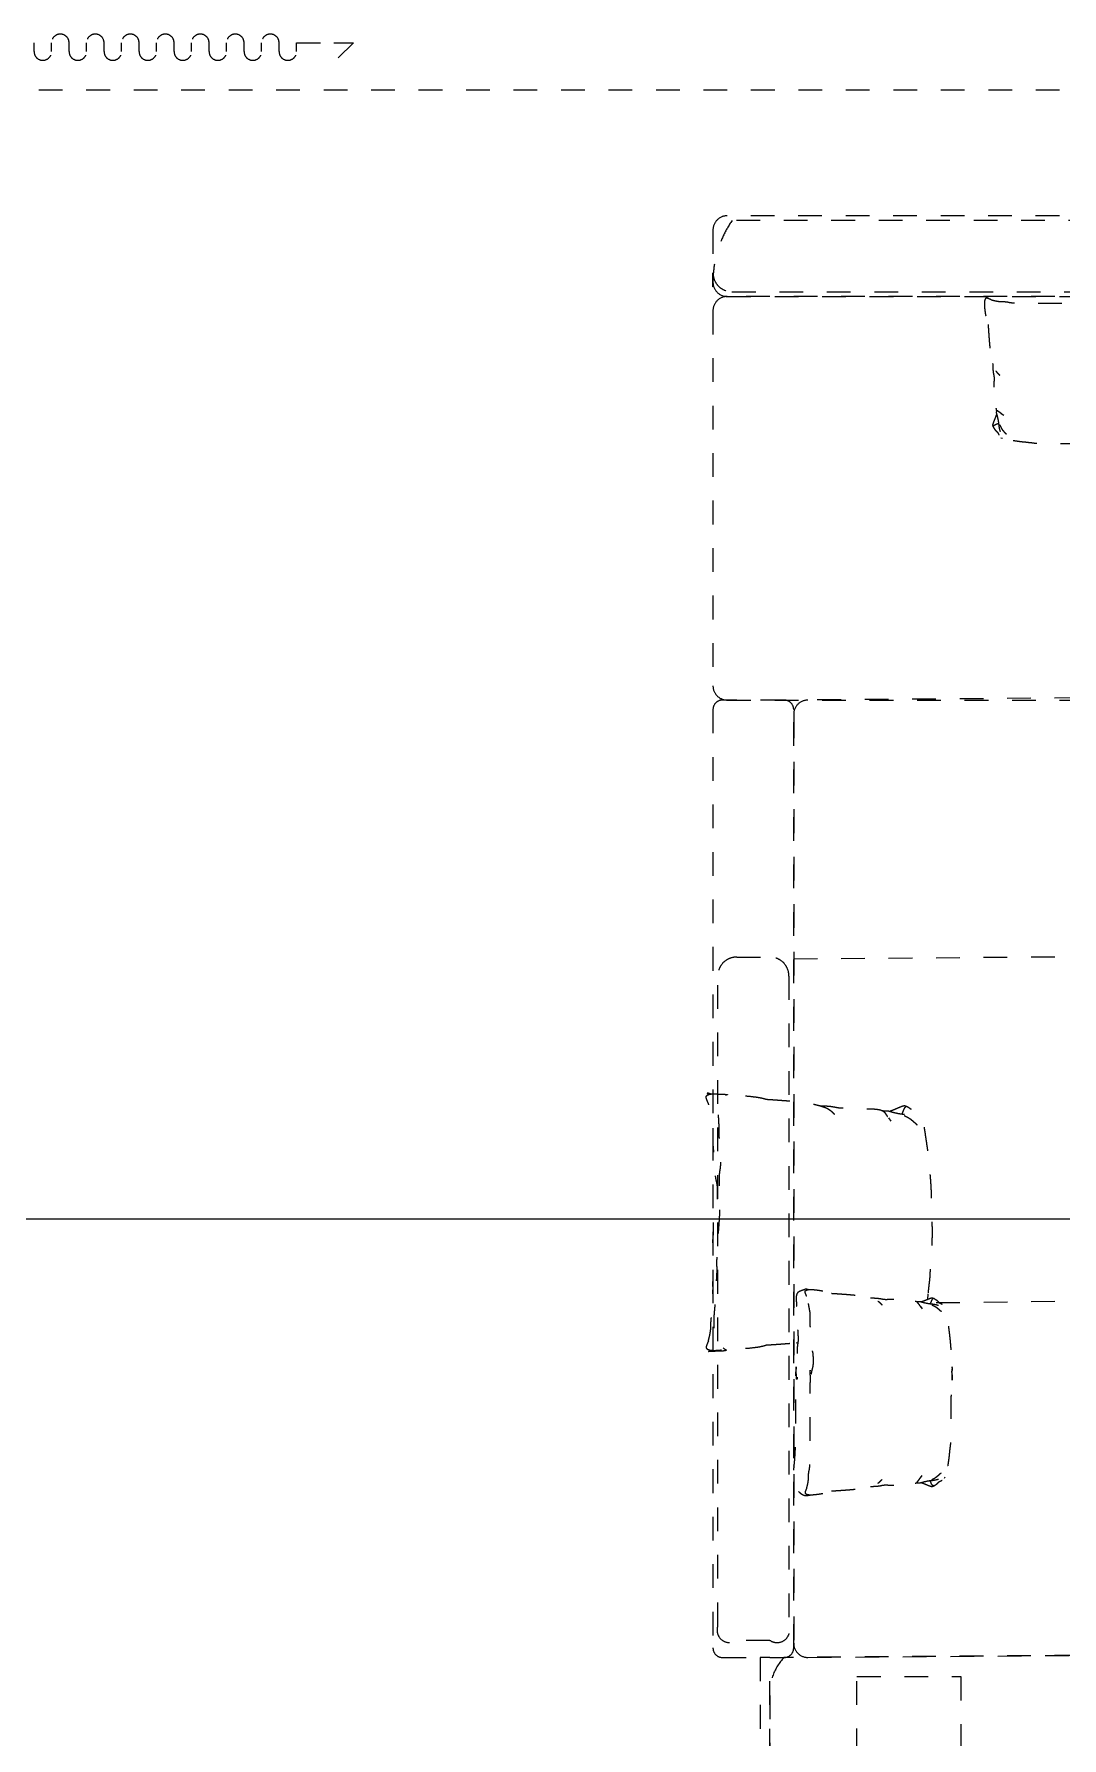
# Model space of a CAD drawing. Header units: millimetres. Extents: x 2160 to 29548, y 1196 to 18324.
# Drawn here: x 13954 to 16119, y 9210 to 12798 of the extents above; entities that cross this region are included whole.
import ezdxf

# ---------------------------------------------------------------- set-up
doc = ezdxf.new("R2010")
doc.units = ezdxf.units.MM
doc.linetypes.add('JZ-I-活动家具', pattern=[100, 50, -50])
for name, color, linetype, lineweight, true_color in [('A-DETL-GENF-5', 9, 'Continuous', 5, 0x808080), ('A-DETL-GENF-6', 9, 'JZ-I-活动家具', 5, 0x808080), ('G-ANNO-TEXT-1', 7, 'Continuous', 5, 0x008000)]:
    doc.layers.add(name, color=color, linetype=linetype, lineweight=lineweight, true_color=true_color)

# ---------------------------------------------------------------- blocks, each defined once
blk = doc.blocks.new('JZ-I-客厅家具组合2D - JZ-I-客厅家具组合2D-14184240-02平面布置及立面索引')
at = {"layer": 'A-DETL-GENF-6'}
for p, q in [((1029.6, 1715.8), (30, 1715.8)), ((999.2, 1705.8), (40, 1705.8)), ((0, 1685.8), (0, 1575.8)), ((0, 1565.8), (0, 1595.8)), ((30, 1545.8), (1029.6, 1545.8)), ((1620, 1545.8), (30, 1545.8)), ((40, 1555.8), (999.2, 1555.8)), ((0, 1515.8), (0, 725.8)), ((607.3, 1299.6), (612.3, 1296.1)), ((606.6, 1248.4), (609.7, 1247.1)), ((150, 695.8), (20, 695.8)), ((30, 695.8), (1620, 695.8)), ((869.7, 701.1), (200, 695.8)), ((0, 675.8), (0, -1300.6)), ((170, -1300.6), (170, 675.8)), ((170, 665.8), (170, -1290.6)), ((50, 154.5), (120, 154.5)), ((170, 151.1), (899.7, 156.4)), ((10, -1254.5), (10, 114.5)), ((160, 114.5), (160, -1254.5)), ((-5.2, -133.4), (-9.6, -132.4)), ((369.4, -184.1), (374.3, -191.2)), ((200.7, -545.5), (197.5, -544.8)), ((452.8, -554.8), (451.6, -566.3)), ((470.2, -573.3), (899.7, -568)), ((436.8, -581.4), (440.3, -586.3)), ((175, -657.7), (178.9, -657.3)), ((436.8, -942.1), (440.3, -937.1)), ((488, -942.8), (489.2, -939.8)), ((120, -1284.5), (50, -1284.5)), ((20, -1320.6), (149.6, -1320.6)), ((99.6, -1320.6), (99.6, -1720.6)), ((119.6, -1320.6), (99.6, -1320.6)), ((119.6, -1720.6), (119.6, -1320.6)), ((869.5, -1315.4), (149.6, -1320.6)), ((200, -1320.6), (869.4, -1315.4)), ((303.3, -1620.4), (303.3, -1360.9)), ((303.3, -1360.9), (522.3, -1360.9)), ((522.3, -1360.9), (522.3, -1620.4)), ((119.6, -1400.6), (119.6, -1690.6))]:
    blk.add_line(p, q, dxfattribs=at)
for centre, radius, start, end in [((231.9, 1575.3), 232, 145.7704, 182.3388), ((30, 1685.8), 30, 90, 180), ((40, 1595.8), 40, 180, 270), ((30, 1575.8), 30, 180, 270), ((30, 1515.8), 30, 90, 180), ((30, 725.8), 30, 180, 270), ((20, 675.8), 20, 90, 180), ((150, 675.8), 20, 360, 90), ((200, 665.8), 30, 90, 180), ((50, 114.5), 40, 90, 180), ((120, 114.5), 40, 360, 90), ((35, -1262.8), 26.4, 161.5932, 304.6627), ((135, -1262.8), 26.4, 235.3373, 18.4068), ((200, -1290.6), 30, 180, 270), ((20, -1300.6), 20, 180, 270), ((227.8, -1395.6), 108.2, 136.1986, 182.6893), ((150, -1300.6), 20, 270, 0)]:
    blk.add_arc(centre, radius, start, end, dxfattribs=at)
for points in [[(585.7, 1538.9), (579, 1542), (574, 1542.8), (571.1, 1534.2), (572.5, 1516.3), (575.8, 1497.2), (579.5, 1486.7)], [(585.7, 1538.9), (579, 1542), (574, 1542.8), (571.1, 1534.2), (572.5, 1516.3), (575.8, 1497.2), (579.5, 1486.7)], [(579.5, 1486.7), (581.5, 1455.3), (584.3, 1426.6), (588.7, 1405), (594.6, 1388.3), (604, 1380.2)], [(579.5, 1486.7), (581.5, 1455.3), (584.3, 1426.6), (588.7, 1405), (594.6, 1388.3), (604, 1380.2)], [(589.1, 1404.9), (589.4, 1389.1), (592.8, 1374), (591.2, 1361.3), (592.7, 1349.4), (595.1, 1340.5), (593.7, 1334.6), (593.8, 1320.2), (596.1, 1307.6), (603.7, 1302.2), (607.3, 1299.6)], [(597.3, 1298), (595.2, 1291.8), (590.8, 1281.6), (589.2, 1276.5), (588.9, 1274.6), (590.3, 1270.7), (595, 1263.6), (599.9, 1259.4), (601.4, 1255.2), (604.9, 1249.9), (606.6, 1248.4)], [(596, 1310.7), (597.2, 1305.6), (596.5, 1300.5), (598.2, 1295.4), (601.3, 1281.9), (602, 1272.4), (605, 1259.5), (608, 1251.3)], [(590.8, 1270.7), (590.2, 1271.9), (590.2, 1272.6), (592.6, 1275.1), (597.8, 1277.5), (601.2, 1278.6)], [(603.7, 1275.5), (607.5, 1267.8), (609.3, 1265.5), (614.2, 1259.4), (617.9, 1255.5)], [(-9.6, -153.7), (-13.9, -144.1), (-15, -137.1), (-3.1, -132.9), (21.4, -134.9), (97.8, -139.6), (112.1, -144.9)], [(-9.6, -132.4), (-11.2, -132.1), (-13.6, -133), (32.5, -134.6), (27.7, -136.3), (22.3, -138.1), (16.9, -141.1), (13.5, -142.9), (10.3, -150.5), (9.5, -161.6), (12.2, -194.1), (12.8, -236.7), (14.8, -263.8), (14.9, -270.5), (15.6, -277.6), (15.6, -286.7), (12.9, -303.3), (12.7, -313.4), (12.9, -325.8), (13.1, -340.8), (13.2, -345.7), (14.4, -377.9), (11.3, -422.7), (10.2, -430.7), (9.5, -441.8), (8.6, -450), (7.6, -482.6), (8, -516.4), (5.9, -535.5), (6.2, -558.1), (2.8, -590.1), (1.6, -606.7), (1.8, -624.3), (2.1, -644.7), (2.2, -651.5), (7.1, -654), (21.6, -669.6), (32.6, -675.2), (-14, -676.2), (-2.9, -675.4), (3.6, -673.7)], [(-9.6, -653.7), (-6.4, -641.5), (-4.1, -625), (-4.3, -608.1), (-0.6, -594.2), (-1, -565), (0.2, -548.1), (-0.1, -530.5), (0.6, -511.1), (0.4, -496), (0.2, -484.2), (1.8, -475.5), (1.7, -466.7), (0.1, -451.9), (-0.1, -439), (1.5, -424.3), (1.1, -400.3), (4.3, -381.2), (7.7, -367.3), (9.8, -356.3), (9.6, -341.4), (9.4, -325.3), (6.4, -313.6), (4.4, -300.1), (2.5, -282.4), (2.4, -274.3), (2.2, -256.8), (0.7, -246), (0.5, -232.3), (0.3, -213.1), (0.1, -201), (-1, -195.6), (-3.2, -183.1), (-4.5, -174.9), (-9.6, -153.7)], [(112.1, -144.9), (155.3, -147.7), (194.7, -151.7), (224.5, -157.8), (247.4, -166.3), (258.6, -179.5)], [(224.6, -158.4), (246.3, -158.9), (267.1, -163.7), (284.6, -161.4), (300.9, -163.5), (313.2, -166.9), (321.4, -164.9), (341.1, -165.1), (358.5, -168.3), (365.9, -179), (369.4, -184.1)], [(354.1, -168.1), (361.2, -169.8), (368.2, -168.9), (375.1, -171.2), (393.6, -175.6), (406.7, -176.6), (424.3, -180.8), (435.6, -185.1)], [(371.7, -170.1), (380.2, -167.1), (394.2, -160.9), (401.2, -158.5), (403.8, -158.2), (409.2, -160.1), (418.9, -166.8), (424.7, -173.6), (430.5, -175.8), (437.7, -180.7), (441.9, -185.7), (447.3, -221.2), (453.2, -260.9), (457.2, -304.6), (459.2, -331.4), (460, -359.8), (461.2, -386.3), (461.2, -411.7), (462, -430.8), (460.9, -440.5), (461.4, -454.6), (460, -476.3), (458.4, -493.9), (456.7, -512.7), (456.4, -522.6), (455.7, -528.1), (453.3, -548.7), (452.8, -554.8)], [(409.1, -160.8), (407.5, -160), (406.6, -160), (403, -163.4), (399.8, -170.7), (398.3, -175.6)], [(402.6, -179.1), (413.1, -184.4), (416.4, -186.9), (424.7, -193.9), (430.1, -199.1)], [(197.5, -544.8), (196.3, -544.6), (194.6, -545.2), (191.7, -546.3), (188.2, -547.5), (184.3, -548.8), (180.4, -550.9), (177.9, -552.2), (175.6, -557.6), (175, -565.4), (177, -588.4), (177.4, -618.6), (178.9, -637.7), (179, -642.5), (179.4, -647.5), (179.4, -654), (177.5, -665.7), (177.4, -672.8), (177.5, -681.6), (177.6, -692.2), (177.7, -695.7), (178.6, -718.5), (176.3, -750.2), (175.5, -705.9), (175, -713.7), (174.3, -719.5), (173.6, -742.6), (174, -866.5), (172.4, -880), (172.6, -896), (170.1, -918.7), (169.3, -930.4), (169.5, -942.8), (169.7, -957.3), (169.7, -962.1), (173.3, -963.9), (183.8, -974.9), (191.8, -978.9), (194.3, -979.6), (202.3, -979), (207.1, -977.8)], [(197.5, -559.8), (194.3, -553.1), (193.6, -548.1), (202.2, -545.1), (220, -546.5), (239.2, -549.9), (249.6, -553.6)], [(249.6, -553.6), (281, -555.6), (309.7, -558.4), (331.4, -562.8), (348, -568.7), (356.2, -578.1)], [(331.5, -563.2), (347.2, -563.5), (362.4, -566.9), (375.1, -565.3), (387, -566.7), (395.9, -569.2), (401.8, -567.8), (416.2, -567.9), (428.8, -570.2), (434.2, -577.7), (436.8, -581.4)], [(425.7, -570), (430.8, -571.3), (435.9, -570.6), (440.9, -572.2), (454.4, -575.3), (463.9, -576), (476.7, -579), (484.9, -582.1)], [(465.6, -564.9), (464.5, -564.3), (463.8, -564.3), (461.2, -566.7), (458.9, -571.9), (457.8, -575.3)], [(460.9, -577.8), (468.6, -581.6), (470.9, -583.4), (477, -588.3), (480.9, -592)], [(-9.6, -653.7), (-13.9, -663.3), (-15, -670.3), (-3.1, -674.5), (21.4, -672.5), (97.8, -667.8), (112.1, -662.5)], [(112.1, -662.5), (155.3, -659.7), (175, -657.7)], [(460.9, -945.7), (468.6, -941.9), (470.9, -940.1), (477, -935.2), (480.9, -931.5)], [(197.5, -963.7), (194.3, -970.4), (193.6, -975.4), (202.2, -978.4), (220, -977), (239.2, -973.6), (249.6, -969.9)], [(249.6, -969.9), (281, -967.9), (309.7, -965.1), (331.4, -960.7), (348, -954.8), (356.2, -945.4)], [(331.5, -960.4), (347.2, -960), (362.4, -956.6), (375.1, -958.2), (387, -956.8), (395.9, -954.3), (401.8, -955.8), (416.2, -955.6), (428.8, -953.4), (434.2, -945.8), (436.8, -942.1)], [(425.7, -953.5), (430.8, -952.2), (435.9, -952.9), (441, -951.3), (454.5, -948.1), (464, -947.5), (476.9, -944.5), (485, -941.4)], [(438.4, -952.1), (444.6, -954.2), (454.8, -958.6), (459.9, -960.3), (461.8, -960.5), (465.7, -959.1), (472.8, -954.4), (477, -949.6), (481.2, -948.1), (486.4, -944.6), (488, -942.8)], [(465.6, -958.6), (464.5, -959.2), (463.8, -959.2), (461.2, -956.8), (458.9, -951.6), (457.8, -948.2)]]:
    blk.add_open_spline(points, degree=2, dxfattribs=at)
for points, knots in [([(585.7, 1538.9), (588, 1538.3), (592.6, 1537.1), (598.3, 1535.9), (602.4, 1535.4), (604.7, 1535.2), (606.5, 1535.1), (608.2, 1535), (610.6, 1534.9), (613.5, 1535), (616.5, 1534.8), (618.5, 1534.6), (619.7, 1534.4), (620.8, 1534.2), (622.3, 1533.8), (624, 1533.5), (625.7, 1533.1), (628, 1532.8), (631, 1532.6), (634.5, 1532.5), (638, 1532.5), (641.5, 1532.5), (645.1, 1532.5), (648.6, 1532.5), (652.1, 1532.4), (655.6, 1532.1), (659.2, 1531.9), (662.7, 1531.8), (666.2, 1531.9), (669.7, 1531.9), (673.3, 1531.9), (678, 1531.9), (686.2, 1531.9), (697.9, 1531.8), (712, 1531.8), (726.1, 1531.7), (740.2, 1531.6), (752, 1531.6), (761.4, 1531.6), (768.4, 1531.5), (775.5, 1531.5), (781.3, 1531.5), (786, 1531.5), (789.6, 1531.5), (792.5, 1531.5), (794.9, 1531.6), (796.6, 1531.6), (798.4, 1531.6), (800.7, 1531.7), (803.1, 1531.7), (805.1, 1531.6), (806.3, 1531.5), (807.5, 1531.4), (808.9, 1531.1), (810.7, 1530.8), (812.4, 1530.7), (814.2, 1530.6), (815.9, 1530.6), (818.3, 1530.8), (820.6, 1531), (823, 1531.2), (824.7, 1531.4), (826.5, 1531.6), (827.9, 1531.7), (829.1, 1531.8), (830, 1531.8), (830.7, 1531.9), (831.3, 1531.9), (831.7, 1531.9), (832.2, 1531.9), (832.6, 1531.9), (833.1, 1531.9), (833.5, 1531.9), (834, 1531.8), (833.6, 1531.8), (832.5, 1531.8), (830.6, 1531.7), (827.9, 1531.7), (825.4, 1531.7), (822.6, 1531.6), (820.1, 1531.5), (817.7, 1531.4), (815.1, 1531.3), (812.2, 1531.2), (809.3, 1531.1), (806.6, 1531), (804.6, 1531), (803.9, 1530.9), (804.3, 1530.9), (806.3, 1530.9), (808.4, 1530.9), (810.1, 1530.9), (811.6, 1530.9), (813.3, 1530.8), (815.7, 1530.7), (818.7, 1530.4), (822.1, 1529.9), (825.6, 1529.3), (829.1, 1528.6), (832.5, 1527.8), (835.3, 1527.1), (837.6, 1526.5), (839.9, 1526), (842.2, 1525.5), (844.5, 1525.1), (846.9, 1524.9), (849.8, 1524.8), (853.3, 1524.8), (856.9, 1524.9), (860.4, 1525), (863.9, 1525), (866.8, 1525.2), (869.2, 1525.5), (870.9, 1525.8), (872.6, 1526.2), (874.1, 1526.6), (875.2, 1526.9), (876.3, 1527.1), (878.4, 1527.5), (881.3, 1528), (884.7, 1528.5), (888.2, 1528.9), (891.7, 1529.3), (894.7, 1529.6), (897, 1529.8), (898.8, 1530), (900.5, 1530.1), (902.3, 1530.1), (904.1, 1530.1), (905.8, 1530.2), (907.6, 1530.2), (909.9, 1530.2), (912.3, 1530.3), (914.6, 1530.3), (916.4, 1530.4), (918.1, 1530.6), (920.5, 1530.8), (923.4, 1531.2), (926.9, 1531.4), (930.4, 1531.5), (934, 1531.5), (937.5, 1531.6), (941, 1531.6), (944.5, 1531.7), (947.5, 1531.7), (949.8, 1531.7), (951.6, 1531.8), (953.3, 1531.8), (955.1, 1531.9), (956.6, 1532), (957.7, 1532.2), (958.6, 1532.3), (959.5, 1532.5), (960.3, 1532.7), (961.2, 1532.8), (962.3, 1533.1), (963.8, 1533.3), (965.5, 1533.6), (967.3, 1533.9), (968.7, 1534.2), (969.9, 1534.4), (970.7, 1534.5), (971.6, 1534.7), (972.8, 1534.9), (974.2, 1535.2), (976.5, 1535.7), (979.4, 1536.4), (982.8, 1537.2), (986.2, 1538.1), (988.5, 1538.6), (989.6, 1538.9)], [0, 0, 0, 0, 0.023128, 0.046255, 0.057819, 0.063601, 0.069383, 0.075165, 0.080946, 0.09251, 0.104074, 0.109856, 0.112747, 0.115638, 0.12142, 0.127202, 0.132984, 0.138765, 0.150329, 0.161893, 0.173457, 0.185021, 0.196584, 0.208148, 0.219712, 0.231276, 0.242839, 0.254403, 0.265967, 0.277531, 0.289095, 0.300658, 0.323786, 0.370041, 0.416296, 0.462551, 0.508807, 0.555062, 0.578189, 0.601317, 0.624444, 0.647572, 0.659136, 0.6707, 0.682263, 0.688045, 0.693827, 0.699609, 0.705391, 0.716955, 0.722737, 0.725628, 0.728518, 0.7343, 0.740082, 0.745864, 0.751646, 0.757428, 0.76321, 0.774774, 0.780555, 0.786337, 0.792119, 0.797901, 0.800792, 0.803683, 0.806574, 0.808019, 0.809465, 0.81091, 0.812356, 0.813801, 0.815247, 0.816692, 0.821029, 0.82392, 0.826811, 0.832593, 0.838374, 0.844156, 0.85572, 0.867284, 0.878848, 0.890411, 0.896193, 0.901975, 0.907757, 0.910648, 0.913539, 0.919321, 0.925103, 0.930885, 0.936667, 0.942448, 0.94823, 0.959794, 0.971358, 0.982922, 0.994486, 1.006049, 1.017613, 1.023395, 1.029177, 1.040741, 1.046523, 1.052304, 1.063868, 1.075432, 1.086996, 1.09856, 1.110123, 1.121687, 1.127469, 1.133251, 1.139033, 1.144815, 1.147706, 1.150597, 1.156378, 1.167942, 1.179506, 1.19107, 1.202634, 1.214197, 1.219979, 1.225761, 1.231543, 1.237325, 1.243107, 1.248889, 1.254671, 1.260453, 1.272016, 1.277798, 1.28358, 1.289362, 1.295144, 1.306708, 1.318271, 1.329835, 1.341399, 1.352963, 1.364527, 1.37609, 1.387654, 1.393436, 1.399218, 1.405, 1.410782, 1.416564, 1.419455, 1.422346, 1.425236, 1.428127, 1.431018, 1.433909, 1.439691, 1.445473, 1.451255, 1.457037, 1.459928, 1.462819, 1.46571, 1.468601, 1.474383, 1.480164, 1.491728, 1.503292, 1.514856, 1.52642, 1.52642, 1.52642, 1.52642]), ([(585.7, 1538.9), (588, 1538.3), (592.6, 1537.1), (598.3, 1535.9), (602.4, 1535.4), (604.7, 1535.2), (606.5, 1535.1), (608.2, 1535), (610.6, 1534.9), (613.5, 1535), (616.5, 1534.8), (618.5, 1534.6), (619.7, 1534.4), (620.8, 1534.2), (622.3, 1533.8), (624, 1533.5), (625.7, 1533.1), (628, 1532.8), (631, 1532.6), (634.5, 1532.5), (638, 1532.5), (641.5, 1532.5), (645.1, 1532.5), (648.6, 1532.5), (652.1, 1532.4), (655.6, 1532.1), (659.2, 1531.9), (662.7, 1531.8), (666.2, 1531.9), (669.7, 1531.9), (673.3, 1531.9), (678, 1531.9), (686.2, 1531.9), (697.9, 1531.8), (712, 1531.8), (726.1, 1531.7), (740.2, 1531.6), (752, 1531.6), (761.4, 1531.6), (768.4, 1531.5), (775.5, 1531.5), (781.3, 1531.5), (786, 1531.5), (789.6, 1531.5), (792.5, 1531.5), (794.9, 1531.6), (796.6, 1531.6), (798.4, 1531.6), (800.7, 1531.7), (803.1, 1531.7), (805.1, 1531.6), (806.3, 1531.5), (807.5, 1531.4), (808.9, 1531.1), (810.7, 1530.8), (812.4, 1530.7), (814.2, 1530.6), (815.9, 1530.6), (818.3, 1530.8), (820.6, 1531), (823, 1531.2), (824.7, 1531.4), (826.5, 1531.6), (827.9, 1531.7), (829.1, 1531.8), (830, 1531.8), (830.7, 1531.9), (831.3, 1531.9), (831.7, 1531.9), (832.2, 1531.9), (832.6, 1531.9), (833.1, 1531.9), (833.5, 1531.9), (834, 1531.8), (833.6, 1531.8), (832.5, 1531.8), (830.6, 1531.7), (827.9, 1531.7), (825.4, 1531.7), (822.6, 1531.6), (820.1, 1531.5), (817.7, 1531.4), (815.1, 1531.3), (812.2, 1531.2), (809.3, 1531.1), (806.6, 1531), (804.6, 1531), (803.9, 1530.9), (804.3, 1530.9), (806.3, 1530.9), (808.4, 1530.9), (810.1, 1530.9), (811.6, 1530.9), (813.3, 1530.8), (815.7, 1530.7), (818.7, 1530.4), (822.1, 1529.9), (825.6, 1529.3), (829.1, 1528.6), (832.5, 1527.8), (835.3, 1527.1), (837.6, 1526.5), (839.9, 1526), (842.2, 1525.5), (844.5, 1525.1), (846.9, 1524.9), (849.8, 1524.8), (853.3, 1524.8), (856.9, 1524.9), (860.4, 1525), (863.9, 1525), (866.8, 1525.2), (869.2, 1525.5), (870.9, 1525.8), (872.6, 1526.2), (874.1, 1526.6), (875.2, 1526.9), (876.3, 1527.1), (878.4, 1527.5), (881.3, 1528), (884.7, 1528.5), (888.2, 1528.9), (891.7, 1529.3), (894.7, 1529.6), (897, 1529.8), (898.8, 1530), (900.5, 1530.1), (902.3, 1530.1), (904.1, 1530.1), (905.8, 1530.2), (907.6, 1530.2), (909.9, 1530.2), (912.3, 1530.3), (914.6, 1530.3), (916.4, 1530.4), (918.1, 1530.6), (920.5, 1530.8), (923.4, 1531.2), (926.9, 1531.4), (930.4, 1531.5), (934, 1531.5), (937.5, 1531.6), (941, 1531.6), (944.5, 1531.7), (947.5, 1531.7), (949.8, 1531.7), (951.6, 1531.8), (953.3, 1531.8), (955.1, 1531.9), (956.6, 1532), (957.7, 1532.2), (958.6, 1532.3), (959.5, 1532.5), (960.3, 1532.7), (961.2, 1532.8), (962.3, 1533.1), (963.8, 1533.3), (965.5, 1533.6), (967.3, 1533.9), (968.7, 1534.2), (969.9, 1534.4), (970.7, 1534.5), (971.6, 1534.7), (972.8, 1534.9), (974.2, 1535.2), (976.5, 1535.7), (979.4, 1536.4), (982.8, 1537.2), (986.2, 1538.1), (988.5, 1538.6), (989.6, 1538.9)], [0, 0, 0, 0, 0.023128, 0.046255, 0.057819, 0.063601, 0.069383, 0.075165, 0.080946, 0.09251, 0.104074, 0.109856, 0.112747, 0.115638, 0.12142, 0.127202, 0.132984, 0.138765, 0.150329, 0.161893, 0.173457, 0.185021, 0.196584, 0.208148, 0.219712, 0.231276, 0.242839, 0.254403, 0.265967, 0.277531, 0.289095, 0.300658, 0.323786, 0.370041, 0.416296, 0.462551, 0.508807, 0.555062, 0.578189, 0.601317, 0.624444, 0.647572, 0.659136, 0.6707, 0.682263, 0.688045, 0.693827, 0.699609, 0.705391, 0.716955, 0.722737, 0.725628, 0.728518, 0.7343, 0.740082, 0.745864, 0.751646, 0.757428, 0.76321, 0.774774, 0.780555, 0.786337, 0.792119, 0.797901, 0.800792, 0.803683, 0.806574, 0.808019, 0.809465, 0.81091, 0.812356, 0.813801, 0.815247, 0.816692, 0.821029, 0.82392, 0.826811, 0.832593, 0.838374, 0.844156, 0.85572, 0.867284, 0.878848, 0.890411, 0.896193, 0.901975, 0.907757, 0.910648, 0.913539, 0.919321, 0.925103, 0.930885, 0.936667, 0.942448, 0.94823, 0.959794, 0.971358, 0.982922, 0.994486, 1.006049, 1.017613, 1.023395, 1.029177, 1.040741, 1.046523, 1.052304, 1.063868, 1.075432, 1.086996, 1.09856, 1.110123, 1.121687, 1.127469, 1.133251, 1.139033, 1.144815, 1.147706, 1.150597, 1.156378, 1.167942, 1.179506, 1.19107, 1.202634, 1.214197, 1.219979, 1.225761, 1.231543, 1.237325, 1.243107, 1.248889, 1.254671, 1.260453, 1.272016, 1.277798, 1.28358, 1.289362, 1.295144, 1.306708, 1.318271, 1.329835, 1.341399, 1.352963, 1.364527, 1.37609, 1.387654, 1.393436, 1.399218, 1.405, 1.410782, 1.416564, 1.419455, 1.422346, 1.425236, 1.428127, 1.431018, 1.433909, 1.439691, 1.445473, 1.451255, 1.457037, 1.459928, 1.462819, 1.46571, 1.468601, 1.474383, 1.480164, 1.491728, 1.503292, 1.514856, 1.52642, 1.52642, 1.52642, 1.52642]), ([(978, 1298), (978.4, 1296.8), (979.3, 1294.3), (980.6, 1290.7), (981.9, 1287.8), (982.9, 1285.4), (983.6, 1283.6), (984.2, 1282.2), (984.7, 1281), (985, 1280.1), (985.3, 1279.1), (985.6, 1278.2), (985.9, 1277.3), (986.1, 1276.5), (986.2, 1276), (986.3, 1275.7), (986.3, 1275.4), (986.3, 1275), (986.3, 1274.5), (986.2, 1274), (986, 1273.5), (985.9, 1273.1), (985.7, 1272.5), (985.4, 1271.7), (985, 1270.9), (984.5, 1270), (983.8, 1268.9), (983, 1267.6), (981.9, 1266), (980.7, 1264.4), (979.5, 1263), (978.1, 1261.7), (976.9, 1260.6), (976.1, 1259.6), (975.6, 1259), (975.3, 1258.4), (975, 1257.8), (974.7, 1257.1), (974.4, 1256.3), (974.1, 1255.8), (973.8, 1255.2), (973.4, 1254.5), (972.9, 1253.7), (972.4, 1252.8), (971.9, 1252), (971.3, 1251.3), (970.8, 1250.6), (970.4, 1250.1), (970.1, 1249.8), (969.8, 1249.4), (969.4, 1248.9), (968.8, 1248.4), (968, 1247.9), (967.1, 1247.5), (966.1, 1247.2), (965.2, 1247), (964, 1246.6), (962.4, 1246.3), (960.5, 1245.9), (958.6, 1245.6), (956.1, 1245.2), (952.9, 1244.6), (949.1, 1244.1), (945.3, 1243.5), (940.2, 1242.7), (933.9, 1241.7), (926.3, 1240.6), (918.7, 1239.5), (911.1, 1238.5), (900.9, 1237.4), (890.6, 1236.5), (880.4, 1235.6), (872.8, 1235), (865.1, 1234.5), (857.4, 1234.1), (849.7, 1233.9), (842, 1233.6), (835.6, 1233.3), (830.5, 1233.1), (826.6, 1233), (823.3, 1232.9), (821, 1232.9), (819.3, 1232.9), (817.4, 1232.8), (814.8, 1232.8), (812.7, 1232.8), (813, 1232.8), (814.3, 1232.8), (816.8, 1232.7), (819.1, 1232.6), (821, 1232.5), (822.7, 1232.5), (824.1, 1232.5), (825.2, 1232.5), (826.3, 1232.6), (827.7, 1232.8), (829.6, 1232.9), (831.2, 1232.9), (832.6, 1232.8), (833.7, 1232.7), (834.6, 1232.5), (835.3, 1232.3), (836.1, 1232.1), (837, 1231.9), (837.9, 1231.7), (838.5, 1231.7), (838.9, 1231.8), (839.1, 1231.9), (839.3, 1232), (839.5, 1232.1), (839.7, 1232.2), (839.9, 1232.4), (840, 1232.6), (840.1, 1232.9), (839.9, 1233), (839.7, 1233), (839.4, 1233), (839, 1233), (838.4, 1233), (837.8, 1232.9), (837.3, 1232.8), (836.9, 1232.8), (836.5, 1232.8), (836, 1232.8), (835.4, 1232.8), (834.8, 1232.9), (833.9, 1232.9), (832.9, 1232.9), (831.9, 1232.8), (830.6, 1232.8), (829, 1232.8), (827.1, 1232.8), (825.1, 1232.8), (822.6, 1232.9), (819.4, 1233.1), (816.2, 1233.4), (813.6, 1233.6), (811.7, 1233.7), (809.8, 1233.9), (807.9, 1234), (806, 1234.2), (803.4, 1234.4), (800.2, 1234.6), (795.1, 1234.7), (788.7, 1234.8), (781, 1235), (770.7, 1235.1), (757.9, 1235.3), (742.5, 1235.5), (729.7, 1235.6), (719.4, 1235.7), (711.7, 1235.8), (704, 1235.9), (696.3, 1236), (689.9, 1236.1), (684.8, 1236.1), (681.6, 1236.2), (679.4, 1236.3), (678.1, 1236.4), (676.8, 1236.5), (675.5, 1236.7), (674.3, 1236.8), (673, 1237), (671.4, 1237.2), (668.8, 1237.5), (665.7, 1237.8), (661.8, 1238.3), (658, 1238.7), (654.2, 1239), (650.4, 1239.4), (646.5, 1239.9), (642.7, 1240.4), (638.9, 1241), (635.1, 1241.6), (631.3, 1242.2), (627.6, 1242.9), (623.8, 1243.7), (620.7, 1244.4), (618.1, 1244.9), (616.6, 1245.3), (615.3, 1245.5), (614.4, 1245.7), (613.6, 1245.9), (613, 1246.1), (612.5, 1246.2), (612, 1246.3), (611.6, 1246.4), (611.1, 1246.5), (610.7, 1246.6), (610.4, 1246.7), (610.2, 1246.7), (609.9, 1246.8), (609.7, 1246.9), (609.6, 1247), (609.4, 1247.1), (609.3, 1247.3), (609.2, 1247.6), (609.1, 1247.8), (609, 1248.1), (608.9, 1248.4), (608.8, 1248.7), (608.7, 1249), (608.5, 1249.6), (608.3, 1250.4), (608.1, 1251), (608, 1251.3)], [0, 0, 0, 0, 0.012613, 0.025226, 0.037839, 0.044145, 0.050452, 0.056758, 0.059911, 0.063065, 0.066218, 0.069371, 0.072524, 0.075678, 0.077254, 0.078043, 0.078831, 0.080407, 0.081984, 0.083561, 0.085137, 0.086714, 0.088291, 0.091444, 0.094597, 0.09775, 0.100903, 0.10721, 0.113516, 0.119823, 0.126129, 0.132436, 0.138742, 0.141896, 0.145049, 0.146625, 0.148202, 0.151355, 0.154508, 0.156085, 0.157662, 0.160815, 0.163968, 0.167121, 0.170275, 0.173428, 0.176581, 0.178158, 0.179734, 0.181311, 0.182888, 0.186041, 0.189194, 0.192347, 0.1955, 0.198654, 0.201807, 0.208113, 0.21442, 0.220726, 0.227033, 0.239646, 0.252259, 0.264872, 0.277485, 0.30271, 0.327936, 0.353162, 0.378388, 0.403614, 0.454066, 0.479291, 0.504517, 0.529743, 0.554969, 0.580195, 0.605421, 0.630647, 0.64326, 0.655873, 0.668485, 0.674792, 0.681098, 0.687405, 0.693711, 0.700018, 0.703171, 0.706324, 0.712631, 0.718937, 0.725244, 0.73155, 0.737857, 0.74101, 0.744163, 0.75047, 0.756776, 0.763082, 0.766236, 0.769389, 0.772542, 0.774119, 0.775695, 0.778849, 0.782002, 0.783578, 0.785155, 0.785943, 0.786732, 0.78752, 0.788308, 0.789097, 0.789885, 0.790673, 0.79225, 0.793038, 0.793827, 0.794615, 0.796191, 0.797768, 0.798556, 0.799345, 0.800921, 0.802498, 0.804075, 0.807228, 0.810381, 0.813534, 0.816687, 0.819841, 0.826147, 0.832454, 0.83876, 0.845067, 0.857679, 0.870292, 0.876599, 0.882905, 0.889212, 0.895518, 0.901825, 0.908131, 0.920744, 0.933357, 0.958583, 0.983809, 1.009035, 1.059486, 1.109938, 1.16039, 1.185616, 1.210842, 1.236067, 1.261293, 1.286519, 1.299132, 1.311745, 1.318052, 1.321205, 1.324358, 1.330664, 1.333818, 1.336971, 1.343277, 1.349584, 1.362197, 1.37481, 1.387423, 1.400036, 1.412649, 1.425261, 1.437874, 1.450487, 1.4631, 1.475713, 1.488326, 1.500939, 1.513552, 1.519858, 1.526165, 1.529318, 1.532471, 1.535625, 1.537201, 1.538778, 1.540355, 1.541931, 1.543508, 1.545084, 1.545873, 1.546661, 1.547449, 1.548238, 1.548829, 1.54942, 1.550208, 1.550997, 1.551785, 1.552967, 1.553756, 1.554544, 1.556121, 1.557697, 1.560851, 1.564004, 1.564004, 1.564004, 1.564004]), ([(197.5, -963.7), (198.1, -961.4), (199.2, -956.9), (200.4, -951.1), (201, -947), (201.2, -944.7), (201.3, -942.9), (201.4, -941.2), (201.4, -938.8), (201.4, -935.9), (201.5, -933), (201.8, -930.9), (202, -929.8), (202.2, -928.6), (202.5, -927.2), (202.9, -925.4), (203.3, -923.7), (203.6, -921.4), (203.8, -918.5), (203.9, -914.9), (203.9, -911.4), (203.8, -907.9), (203.8, -904.4), (203.9, -900.8), (204, -897.3), (204.2, -893.8), (204.5, -890.3), (204.5, -886.8), (204.5, -883.2), (204.5, -879.7), (204.5, -876.2), (204.5, -871.5), (204.5, -863.3), (204.5, -851.5), (204.6, -837.4), (204.7, -823.3), (204.7, -809.2), (204.8, -797.5), (204.8, -788.1), (204.8, -781), (204.9, -774), (204.9, -768.1), (204.9, -763.4), (204.9, -759.9), (204.9, -756.9), (204.8, -754.6), (204.8, -752.8), (204.8, -751.1), (204.7, -748.7), (204.7, -746.4), (204.8, -744.3), (204.9, -743.1), (205, -742), (205.2, -740.5), (205.5, -738.8), (205.7, -737), (205.8, -735.3), (205.7, -733.5), (205.6, -731.1), (205.4, -728.8), (205.1, -726.5), (205, -724.7), (204.8, -723), (204.7, -721.5), (204.6, -720.3), (204.6, -719.4), (204.5, -718.7), (204.5, -718.1), (204.4, -717.7), (204.4, -717.3), (204.4, -716.8), (204.4, -716.4), (204.5, -715.9), (204.5, -715.5), (204.6, -715.8), (204.6, -717), (204.6, -718.8), (204.7, -721.5), (204.7, -724.1), (204.8, -726.8), (204.9, -729.3), (205, -731.7), (205.1, -734.4), (205.2, -737.2), (205.2, -740.1), (205.3, -742.8), (205.4, -744.9), (205.4, -745.5), (205.5, -745.2), (205.4, -743.1), (205.4, -741), (205.4, -739.4), (205.5, -737.8), (205.5, -736.1), (205.7, -733.7), (206, -730.7), (206.5, -727.3), (207.1, -723.8), (207.8, -720.4), (208.6, -716.9), (209.3, -714.1), (209.8, -711.8), (210.4, -709.5), (210.9, -707.2), (211.2, -704.9), (211.5, -702.5), (211.6, -699.6), (211.5, -696.1), (211.5, -692.6), (211.4, -689), (211.4, -685.5), (211.2, -682.6), (210.9, -680.2), (210.5, -678.5), (210.1, -676.8), (209.8, -675.4), (209.5, -674.2), (209.2, -673.1), (208.8, -671.1), (208.4, -668.2), (207.9, -664.7), (207.4, -661.2), (207, -657.7), (206.7, -654.8), (206.5, -652.4), (206.4, -650.7), (206.3, -648.9), (206.3, -647.1), (206.2, -645.4), (206.2, -643.6), (206.2, -641.9), (206.2, -639.5), (206.1, -637.2), (206, -634.8), (205.9, -633), (205.8, -631.3), (205.5, -629), (205.2, -626), (205, -622.5), (204.9, -619), (204.9, -615.5), (204.8, -611.9), (204.8, -608.4), (204.7, -604.9), (204.7, -602), (204.6, -599.6), (204.6, -597.8), (204.6, -596.1), (204.5, -594.3), (204.4, -592.9), (204.2, -591.7), (204, -590.8), (203.9, -590), (203.7, -589.1), (203.5, -588.2), (203.3, -587.1), (203.1, -585.6), (202.7, -583.9), (202.4, -582.2), (202.2, -580.7), (202, -579.6), (201.8, -578.7), (201.7, -577.8), (201.5, -576.7), (201.2, -575.2), (200.7, -572.9), (200, -570.1), (199.2, -566.7), (198.3, -563.2), (197.7, -561), (197.5, -559.8)], [0, 0, 0, 0, 0.023128, 0.046255, 0.057819, 0.063601, 0.069383, 0.075165, 0.080946, 0.09251, 0.104074, 0.109856, 0.112747, 0.115638, 0.12142, 0.127202, 0.132984, 0.138765, 0.150329, 0.161893, 0.173457, 0.185021, 0.196584, 0.208148, 0.219712, 0.231276, 0.242839, 0.254403, 0.265967, 0.277531, 0.289095, 0.300658, 0.323786, 0.370041, 0.416296, 0.462551, 0.508807, 0.555062, 0.578189, 0.601317, 0.624444, 0.647572, 0.659136, 0.6707, 0.682263, 0.688045, 0.693827, 0.699609, 0.705391, 0.716955, 0.722737, 0.725628, 0.728518, 0.7343, 0.740082, 0.745864, 0.751646, 0.757428, 0.76321, 0.774774, 0.780555, 0.786337, 0.792119, 0.797901, 0.800792, 0.803683, 0.806574, 0.808019, 0.809465, 0.81091, 0.812356, 0.813801, 0.815247, 0.816692, 0.821029, 0.82392, 0.826811, 0.832593, 0.838374, 0.844156, 0.85572, 0.867284, 0.878848, 0.890411, 0.896193, 0.901975, 0.907757, 0.910648, 0.913539, 0.919321, 0.925103, 0.930885, 0.936667, 0.942448, 0.94823, 0.959794, 0.971358, 0.982922, 0.994486, 1.006049, 1.017613, 1.023395, 1.029177, 1.040741, 1.046523, 1.052304, 1.063868, 1.075432, 1.086996, 1.09856, 1.110123, 1.121687, 1.127469, 1.133251, 1.139033, 1.144815, 1.147706, 1.150597, 1.156378, 1.167942, 1.179506, 1.19107, 1.202634, 1.214197, 1.219979, 1.225761, 1.231543, 1.237325, 1.243107, 1.248889, 1.254671, 1.260453, 1.272016, 1.277798, 1.28358, 1.289362, 1.295144, 1.306708, 1.318271, 1.329835, 1.341399, 1.352963, 1.364527, 1.37609, 1.387654, 1.393436, 1.399218, 1.405, 1.410782, 1.416564, 1.419455, 1.422346, 1.425236, 1.428127, 1.431018, 1.433909, 1.439691, 1.445473, 1.451255, 1.457037, 1.459928, 1.462819, 1.46571, 1.468601, 1.474383, 1.480164, 1.491728, 1.503292, 1.514856, 1.52642, 1.52642, 1.52642, 1.52642]), ([(438.4, -571.4), (439.6, -571), (442, -570.2), (445.6, -568.8), (448.6, -567.6), (451, -566.6), (452.7, -565.8), (454.2, -565.2), (455.4, -564.8), (456.3, -564.4), (457.2, -564.1), (458.1, -563.8), (459.1, -563.5), (459.8, -563.3), (460.4, -563.2), (460.7, -563.1), (461, -563.1), (461.4, -563.1), (461.9, -563.2), (462.4, -563.3), (462.8, -563.4), (463.3, -563.5), (463.9, -563.7), (464.6, -564), (465.5, -564.5), (466.3, -564.9), (467.4, -565.6), (468.8, -566.4), (470.4, -567.5), (471.9, -568.7), (473.4, -569.9), (474.7, -571.3), (475.8, -572.5), (476.8, -573.4), (477.4, -573.8), (478, -574.2), (478.5, -574.5), (479.3, -574.8), (480, -575.1), (480.6, -575.3), (481.2, -575.6), (481.9, -576), (482.7, -576.5), (483.5, -577), (484.3, -577.5), (485.1, -578.1), (485.7, -578.6), (486.2, -579), (486.6, -579.3), (487, -579.6), (487.4, -580.1), (488, -580.7), (488.5, -581.5), (488.8, -582.4), (489.1, -583.3), (489.4, -584.2), (489.7, -585.5), (490.1, -587), (490.4, -588.9), (490.8, -590.8), (491.2, -593.3), (491.7, -596.5), (492.3, -600.3), (492.9, -604.1), (493.7, -609.2), (494.6, -615.5), (495.8, -623.1), (496.9, -630.7), (497.8, -638.4), (499, -648.6), (499.9, -658.8), (500.8, -669), (501.4, -676.7), (501.9, -684.3), (502.3, -692), (502.5, -699.7), (502.8, -707.4), (503, -713.8), (503.3, -718.9), (503.4, -722.8), (503.5, -726.1), (503.5, -728.4), (503.5, -730.1), (503.5, -732), (503.5, -734.6), (503.6, -736.7), (503.6, -736.4), (503.6, -735.1), (503.7, -732.6), (503.8, -730.3), (503.9, -728.4), (503.9, -726.7), (503.9, -725.3), (503.8, -724.3), (503.7, -723.1), (503.6, -721.7), (503.4, -719.8), (503.4, -718.2), (503.5, -716.8), (503.7, -715.8), (503.8, -714.9), (504, -714.1), (504.2, -713.4), (504.5, -712.4), (504.7, -711.6), (504.7, -710.9), (504.6, -710.6), (504.5, -710.3), (504.4, -710.1), (504.3, -709.9), (504.1, -709.7), (504, -709.6), (503.7, -709.4), (503.5, -709.4), (503.4, -709.5), (503.3, -709.8), (503.3, -710), (503.3, -710.4), (503.4, -711), (503.5, -711.6), (503.5, -712.1), (503.6, -712.5), (503.6, -713), (503.6, -713.4), (503.5, -714), (503.5, -714.7), (503.4, -715.6), (503.5, -716.5), (503.5, -717.6), (503.6, -718.9), (503.6, -720.5), (503.6, -722.4), (503.5, -724.3), (503.4, -726.9), (503.2, -730.1), (503, -733.3), (502.8, -735.8), (502.7, -737.7), (502.5, -739.6), (502.3, -741.6), (502.2, -743.5), (502, -746), (501.8, -749.2), (501.7, -754.4), (501.6, -760.8), (501.4, -768.5), (501.2, -778.7), (501.1, -791.5), (500.9, -806.9), (500.8, -819.7), (500.6, -830), (500.6, -837.7), (500.5, -845.4), (500.4, -853.1), (500.3, -859.5), (500.2, -864.6), (500.2, -867.8), (500.1, -870.1), (500, -871.3), (499.9, -872.6), (499.7, -873.9), (499.6, -875.2), (499.4, -876.4), (499.2, -878), (498.9, -880.6), (498.5, -883.8), (498.1, -887.6), (497.7, -891.4), (497.4, -895.2), (497, -899.1), (496.5, -902.9), (496, -906.7), (495.4, -910.5), (494.8, -914.3), (494.2, -918.1), (493.4, -921.9), (492.7, -925.6), (492, -928.8), (491.4, -931.3), (491.1, -932.9), (490.8, -934.1), (490.6, -935), (490.5, -935.8), (490.3, -936.5), (490.2, -936.9), (490.1, -937.4), (490, -937.9), (489.9, -938.3), (489.8, -938.7), (489.7, -939), (489.6, -939.2), (489.6, -939.5), (489.5, -939.7), (489.4, -939.9), (489.3, -940), (489.1, -940.1), (488.8, -940.2), (488.5, -940.3), (488.3, -940.4), (488, -940.5), (487.7, -940.6), (487.3, -940.7), (486.7, -940.9), (486, -941.1), (485.3, -941.3), (485, -941.4)], [0, 0, 0, 0, 0.012613, 0.025226, 0.037839, 0.044145, 0.050452, 0.056758, 0.059911, 0.063065, 0.066218, 0.069371, 0.072524, 0.075678, 0.077254, 0.078043, 0.078831, 0.080407, 0.081984, 0.083561, 0.085137, 0.086714, 0.088291, 0.091444, 0.094597, 0.09775, 0.100903, 0.10721, 0.113516, 0.119823, 0.126129, 0.132436, 0.138742, 0.141896, 0.145049, 0.146625, 0.148202, 0.151355, 0.154508, 0.156085, 0.157662, 0.160815, 0.163968, 0.167121, 0.170275, 0.173428, 0.176581, 0.178158, 0.179734, 0.181311, 0.182888, 0.186041, 0.189194, 0.192347, 0.1955, 0.198654, 0.201807, 0.208113, 0.21442, 0.220726, 0.227033, 0.239646, 0.252259, 0.264872, 0.277485, 0.30271, 0.327936, 0.353162, 0.378388, 0.403614, 0.454066, 0.479291, 0.504517, 0.529743, 0.554969, 0.580195, 0.605421, 0.630647, 0.64326, 0.655873, 0.668485, 0.674792, 0.681098, 0.687405, 0.693711, 0.700018, 0.703171, 0.706324, 0.712631, 0.718937, 0.725244, 0.73155, 0.737857, 0.74101, 0.744163, 0.75047, 0.756776, 0.763082, 0.766236, 0.769389, 0.772542, 0.774119, 0.775695, 0.778849, 0.782002, 0.783578, 0.785155, 0.785943, 0.786732, 0.78752, 0.788308, 0.789097, 0.789885, 0.790673, 0.79225, 0.793038, 0.793827, 0.794615, 0.796191, 0.797768, 0.798556, 0.799345, 0.800921, 0.802498, 0.804075, 0.807228, 0.810381, 0.813534, 0.816687, 0.819841, 0.826147, 0.832454, 0.83876, 0.845067, 0.857679, 0.870292, 0.876599, 0.882905, 0.889212, 0.895518, 0.901825, 0.908131, 0.920744, 0.933357, 0.958583, 0.983809, 1.009035, 1.059486, 1.109938, 1.16039, 1.185616, 1.210842, 1.236067, 1.261293, 1.286519, 1.299132, 1.311745, 1.318052, 1.321205, 1.324358, 1.330664, 1.333818, 1.336971, 1.343277, 1.349584, 1.362197, 1.37481, 1.387423, 1.400036, 1.412649, 1.425261, 1.437874, 1.450487, 1.4631, 1.475713, 1.488326, 1.500939, 1.513552, 1.519858, 1.526165, 1.529318, 1.532471, 1.535625, 1.537201, 1.538778, 1.540355, 1.541931, 1.543508, 1.545084, 1.545873, 1.546661, 1.547449, 1.548238, 1.548829, 1.54942, 1.550208, 1.550997, 1.551785, 1.552967, 1.553756, 1.554544, 1.556121, 1.557697, 1.560851, 1.564004, 1.564004, 1.564004, 1.564004])]:
    blk.add_open_spline(points, degree=3, knots=knots, dxfattribs=at)
blk = doc.blocks.new('JZ-I-窗帘2D - JZ-I-窗帘2D-14255350-02平面布置及立面索引')
at = {"layer": 'A-DETL-GENF-6'}
for p, q in [((-2980, 100), (2980, 100)), ((2307.4, 0), (2339.2, 31.8)), ((2427, 18.4), (2427, 0)), ((2463.9, 18.4), (2463.9, 0)), ((2500.8, 18.4), (2500.8, 0)), ((2537.6, 18.4), (2537.6, 0)), ((2574.5, 18.4), (2574.5, 0)), ((2611.4, 18.4), (2611.4, 0)), ((2648.2, 18.4), (2648.2, 0)), ((2685.1, 18.4), (2685.1, 0)), ((2722, 18.4), (2722, 0)), ((2758.8, 18.4), (2758.8, 0)), ((2795.7, 18.4), (2795.7, 0)), ((2832.5, 18.4), (2832.5, 0)), ((2869.4, 18.4), (2869.4, 0)), ((2906.3, 18.4), (2906.3, 0)), ((2943.1, 18.4), (2943.1, 0)), ((2980, 18.4), (2980, 0)), ((2348.9, 0), (2307.4, 0)), ((2427, 0), (2348.9, 0))]:
    blk.add_line(p, q, dxfattribs=at)
for centre, start, end in [((2445.5, 18.4), 0, 180), ((2519.2, 18.4), 0, 180), ((2592.9, 18.4), 0, 180), ((2666.7, 18.4), 0, 180), ((2740.4, 18.4), 0, 180), ((2814.1, 18.4), 0, 180), ((2887.8, 18.4), 0, 180), ((2961.6, 18.4), 0, 180), ((2482.3, 0), 180, 360), ((2556.1, 0), 180, 360), ((2629.8, 0), 180, 360), ((2703.5, 0), 180, 360), ((2777.2, 0), 180, 0), ((2851, 0), 180, 0), ((2924.7, 0), 180, 0)]:
    blk.add_arc(centre, 18.4, start, end, dxfattribs=at)

msp = doc.modelspace()

# ---------------------------------------------------------------- linework, layer by layer
at = {"layer": 'G-ANNO-TEXT-1'}
msp.add_line((16722.8, 10302.8), (7393.2, 10302.8), dxfattribs=at)

# ---------------------------------------------------------------- block references
at = {"layer": 'A-DETL-GENF-5', "rotation": 180}
msp.add_blockref('JZ-I-窗帘2D - JZ-I-窗帘2D-14255350-02平面布置及立面索引', (16933.8, 12780), dxfattribs=at)
at = {"layer": 'A-DETL-GENF-5'}
msp.add_blockref('JZ-I-客厅家具组合2D - JZ-I-客厅家具组合2D-14184240-02平面布置及立面索引', (15383.8, 10700), dxfattribs=at)

doc.saveas('drawing.dxf')
